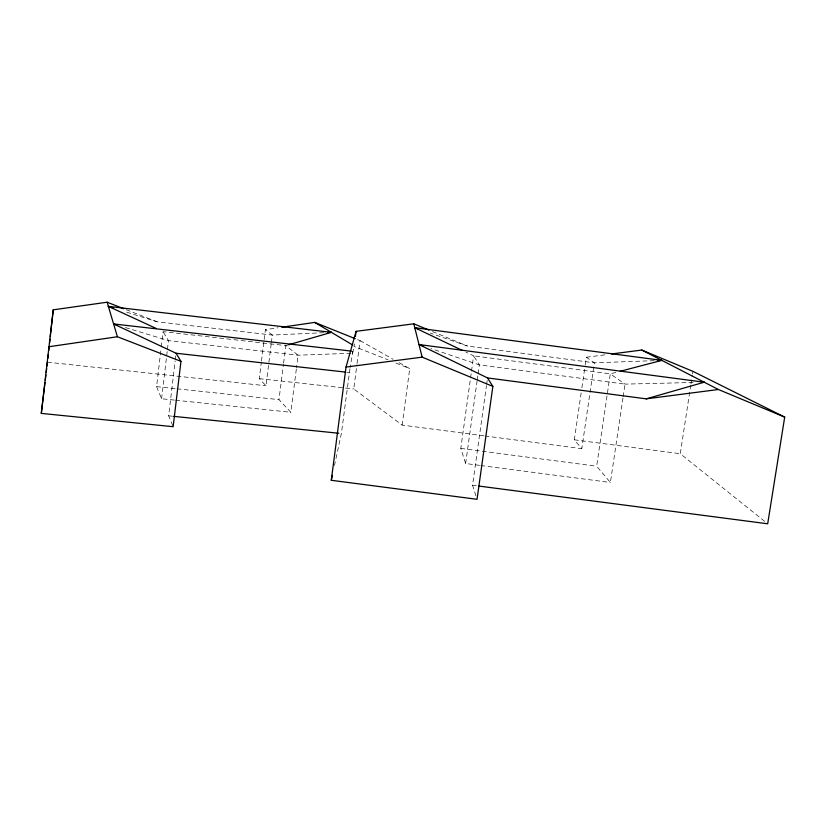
<?xml version="1.0" encoding="UTF-8"?>
<svg xmlns="http://www.w3.org/2000/svg" width="826" height="826" viewBox="0 0 826 826"><rect width="100%" height="100%" fill="white"/><g stroke="black" fill="none" stroke-linecap="round" stroke-linejoin="round"><path stroke-width="0.62" stroke-dasharray="4.13 3.1" d="M125.449 327.55L168.473 340.601L298.093 355.211L352.671 353.208L352.795 351.256L350.152 367.508M174.389 400.094L161.586 398.751L156.579 386.64L161.111 348.262M161.256 346.982L163.073 331.629L285.796 345.609L288.759 344.741M161.586 398.751L167.275 350.72M167.43 349.45L168.473 340.601L163.073 331.629M172.706 425.617L168.659 415.829L175.184 360.921M175.339 359.64L175.793 355.81M271.196 343.926L265.962 385.763L259.292 378.659L261.326 362.325M261.481 361.065L265.394 329.657L278.032 327.798M271.351 342.666L272.301 335.057L265.394 329.657M296.317 369.16L290.845 412.277L278.981 399.639L283.421 364.452M283.586 363.203L285.796 345.609L298.093 355.211L296.482 367.9M349.945 368.757L341.375 433.516L335.532 460.598M354.426 343.905L354.096 346.414L388.044 359.816M483.695 435.798L402.138 425.101L353.745 388.943L356.904 364.782M357.069 363.502L360.074 340.611L356.491 339.176M402.138 425.101L409.727 368.654L398.69 362.418M479.596 465.358L465.627 463.531L460.805 448.415L471.336 372.32M471.512 371.05L473.618 355.83L466.029 352.196M465.627 463.531L477.046 381.333M477.221 380.074L477.924 375.014M478.099 373.755L479.328 364.896L473.618 355.83L610.269 373.879L616.929 372.134M475.921 495.796L472.555 485.234L486.462 385.608M486.638 384.327L487.175 380.497M585.242 364.875L586.357 357.255L594.379 362.831L581.803 448.673L574.318 439.814L581.163 392.815M581.907 387.735L585.056 366.145M622.959 397.998L610.404 482.477L596.651 466.215L610.269 373.879L625.024 384.121L695.296 382.428M623.145 396.728L625.024 384.121L479.328 364.896L431.058 348.613M764.68 521.371L680.283 453.722L690.753 385.277M690.949 384.007L692.302 375.138M692.498 373.868L692.89 371.339M352.671 353.208L354.013 346.827M334.468 465.523L335.263 461.827M586.357 357.255L606.511 354.633M323.689 332.692L272.301 335.057L157.146 321.799L124.024 311.319M654.202 360.652L594.379 362.831L467.475 346.053L430.346 333.126M168.659 415.829L172.489 416.221M175.67 400.228L290.845 412.277M156.579 386.64L175.711 388.674M176.981 388.809L278.981 399.639M259.292 378.659L353.745 388.943M47.454 362.17L265.962 385.763M346.786 372.227L349.336 372.505M574.318 439.814L680.283 453.722M484.965 435.973L581.803 448.673M460.805 448.415L596.651 466.215M480.866 465.523L610.404 482.477M472.555 485.234L476.385 485.74M126.171 309.678L157.146 321.799M396.036 363.079L409.727 368.654M432.473 331.546L467.475 346.053M360.074 340.611L393.176 359.31"/><path stroke-width="1.24" d="M351.515 351.112L113.596 323.957L176.103 353.26L180.956 361.323L173.15 426.701L41.3 413.392L53.246 309.833L107.122 302.213L123.797 308.738M47.877 358.339L48.3 354.509M48.724 350.678L49.147 346.858M49.57 343.027L49.994 339.197M50.272 336.647L53.246 309.833M41.3 413.392L44.996 382.655M45.296 380.094L45.915 374.973M46.225 372.412L46.679 368.572M46.989 366.011L47.454 362.17M487.526 377.936L646.221 398.855L704.237 382.211L418.988 344.535L487.526 377.936L492.854 386.403L477.046 499.307L331.288 480.288L346.032 367.054L356.068 331.34L413.805 323.813L428.973 330.101M355.417 336.368L356.068 331.34M611.55 353.972L641.781 350.048L692.89 371.339L784.7 417.109L767.684 523.787L478.946 486.07M331.288 480.288L332.341 475.373M288.759 344.741L331.402 332.341L108.351 306.363L156.073 328.397M620.243 371.266L661.832 360.373L414.776 327.695L462.261 350.4M281.821 327.23L314.675 322.398L355.294 338.701M48.672 346.765L117.406 336.75L180.956 361.323M346.032 367.054L422.148 357.152L492.854 386.403M646.221 398.855L718.372 389.5L784.7 417.109M327.612 332.517L331.402 332.341M657.475 360.528L661.832 360.373M701.656 382.273L704.237 382.211M173.77 416.356L338.815 433.258M176.103 353.26L345.516 372.082M113.596 323.957L117.168 325.041M108.351 306.363L113.616 308.026M418.988 344.535L422.922 345.857M414.776 327.695L418.193 328.882M641.781 350.048L718.372 389.5M314.675 322.398L352.764 345.051M107.122 302.213L117.406 336.75M413.805 323.813L422.148 357.152"/></g></svg>
